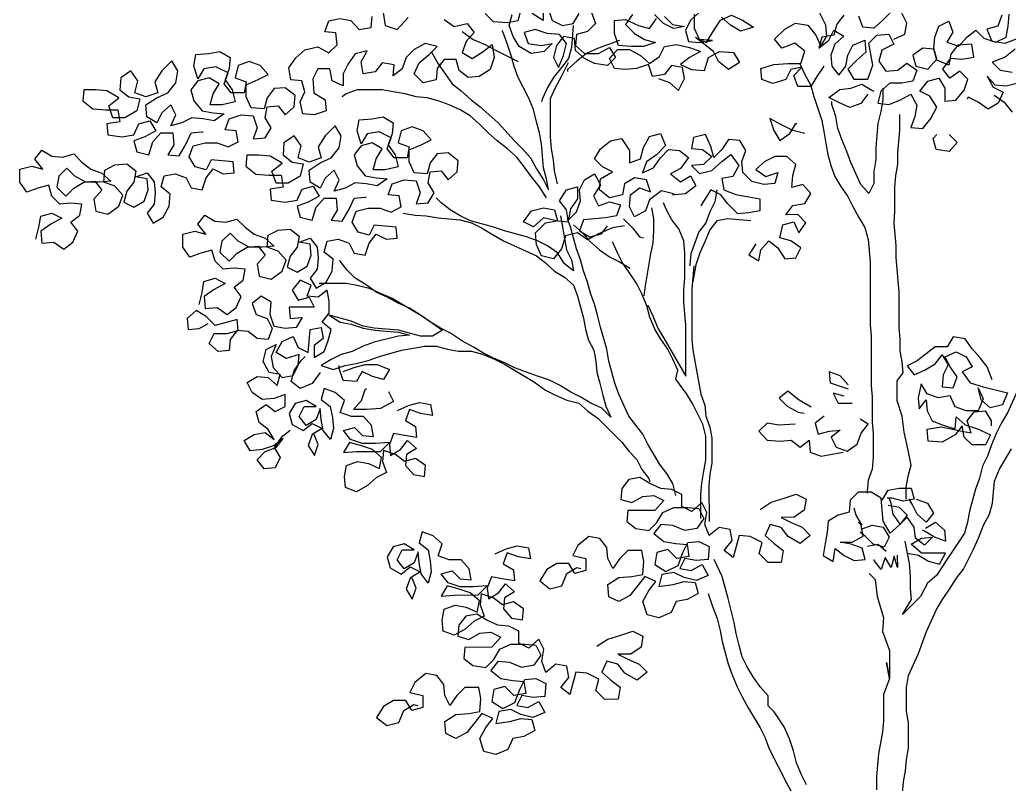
# Model space of a CAD drawing. Extents: x 3530 to 7347, y 5293 to 12601.
# Drawn here: x 3530 to 5971, y 7832 to 9717 of the extents above; entities that cross this region are included whole.
import ezdxf

# ---------------------------------------------------------------- set-up
doc = ezdxf.new("R2010")
doc.units = 0
doc.header["$LTSCALE"] = 150
doc.header["$MEASUREMENT"] = 0
doc.layers.get('0').update_dxf_attribs({"linetype": 'CONTINUOUS'})

msp = doc.modelspace()

# ---------------------------------------------------------------- linework, layer by layer
for points in [[(4678.2, 9732.4), (4698, 9712.6), (4732.6, 9710.2), (4759.8, 9715.2), (4767.2, 9742.4)], [(4821.6, 9744.9), (4821.6, 9715.2), (4794.4, 9732.5)], [(4833.9, 9744.9), (4843.8, 9715.2), (4868.6, 9702.9), (4895.7, 9707.9), (4910.5, 9732.6)], [(4576.9, 9717.5), (4601.7, 9700.2), (4633.8, 9707.6), (4651.1, 9685.4), (4631.4, 9663.2), (4621.5, 9636), (4646.2, 9621.2), (4673.4, 9638.5), (4695.6, 9655.8), (4700.6, 9623.7), (4690.7, 9594), (4663.6, 9576.7), (4636.4, 9574.2), (4614.1, 9591.5), (4606.7, 9618.6), (4577, 9618.6), (4559.7, 9596.4), (4557.3, 9569.2), (4525.2, 9561.7), (4502.9, 9584), (4515.3, 9611.1), (4539.9, 9630.9), (4559.7, 9650.7), (4530, 9658.1), (4502.9, 9643.3), (4483.1, 9623.5), (4473.3, 9596.3), (4451, 9579), (4453.5, 9606.1), (4423.8, 9611.1), (4406.5, 9588.8), (4376.9, 9583.8), (4371.9, 9613.5), (4386.7, 9640.7), (4357.1, 9633.2), (4339.8, 9608.5), (4327.5, 9583.8), (4327.5, 9554.1), (4300.3, 9566.5), (4295.3, 9596.1), (4265.7, 9596.1), (4253.3, 9571.4), (4255.8, 9536.8), (4283, 9519.5), (4285.5, 9492.3), (4255.9, 9482.4), (4228.7, 9484.9), (4221.3, 9514.5), (4233.6, 9539.2), (4226.2, 9566.4), (4199, 9568.8), (4194, 9598.5), (4211.3, 9623.2), (4233.5, 9643), (4265.6, 9650.5), (4292.8, 9635.7), (4312.6, 9655.4), (4310.1, 9685.1), (4282.9, 9687.5), (4292.7, 9714.7), (4319.9, 9719.7), (4347.1, 9714.8), (4366.9, 9692.6), (4396.6, 9697.5), (4399, 9724.7)], [(4426.2, 9734.6), (4431.1, 9702.5), (4460.8, 9692.6), (4488, 9722.3)], [(4940.2, 9735.1), (4950.1, 9707.9), (4930.4, 9688.1), (4903.2, 9680.7), (4900.7, 9653.5), (4923, 9633.8), (4957.6, 9633.8), (4984.8, 9648.6), (4999.6, 9623.9), (4979.9, 9604.2), (4947.7, 9609.1), (4923, 9621.4), (4900.7, 9641.2), (4898.2, 9670.8), (4871.1, 9675.7), (4853.8, 9653.5), (4846.4, 9623.8), (4858.8, 9599.1), (4871.1, 9628.8), (4878.5, 9658.4), (4861.2, 9680.7), (4831.5, 9683.1), (4801.8, 9693), (4774.7, 9685.5), (4784.6, 9658.3), (4816.7, 9653.4), (4843.9, 9658.4), (4824.1, 9638.6), (4792, 9633.6), (4762.3, 9650.9), (4747.5, 9675.6), (4737.6, 9702.8), (4745, 9730)], [(5105.9, 9572.1), (5133.1, 9562.3), (5155.4, 9542.5), (5170.2, 9572.2), (5165.2, 9599.4), (5138, 9604.3), (5120.7, 9582), (5091.1, 9577.1), (5081.2, 9606.7), (5051.5, 9596.8), (5024.3, 9594.3), (4997.2, 9596.8), (4984.8, 9621.5), (5004.5, 9643.7), (5034.2, 9643.7), (5061.4, 9628.9), (5083.6, 9609.2), (5108.3, 9626.5), (5120.7, 9651.2), (5150.3, 9656.2), (5182.5, 9648.8), (5209.6, 9639), (5182.5, 9624.1), (5160.2, 9606.8), (5187.4, 9594.5), (5219.6, 9592), (5229.4, 9624.2), (5256.6, 9639), (5291.2, 9636.6), (5306, 9611.9), (5278.9, 9594.5), (5254.1, 9614.3), (5241.8, 9639), (5197.3, 9673.6), (5224.5, 9661.2), (5239.3, 9685.9), (5259, 9715.6), (5286.2, 9728), (5313.4, 9715.7), (5340.6, 9698.4), (5308.4, 9688.5), (5283.7, 9703.3), (5261.5, 9723)], [(5041.5, 9730.2), (5024.2, 9705.5), (5046.5, 9683.3), (5071.2, 9668.5), (5098.4, 9661.1), (5068.8, 9651.2), (5039.1, 9651.2), (5007, 9653.6), (4997.1, 9683.3), (4997, 9715.4), (5024.2, 9717.9), (5056.4, 9703.1), (5083.6, 9695.7), (5100.8, 9720.4)], [(5120.6, 9725.4), (5140.4, 9705.6), (5170, 9700.7), (5142.9, 9695.7), (5118.1, 9708.1), (5095.9, 9730.3)], [(5207.1, 9735.3), (5184.9, 9715.6), (5172.5, 9690.8), (5180, 9663.7), (5207.2, 9661.2), (5239.3, 9666.2), (5207.1, 9668.6), (5194.8, 9695.8), (5194.7, 9730.4)], [(5513.6, 9602.2), (5496.4, 9577.4), (5481.6, 9552.7), (5449.4, 9552.7), (5439.5, 9579.9), (5459.3, 9599.7), (5432.1, 9594.7), (5419.8, 9570), (5387.6, 9560.1), (5360.5, 9569.9), (5358, 9597.1), (5390.1, 9607), (5424.7, 9609.5), (5456.8, 9609.5), (5466.7, 9639.2), (5441.9, 9659), (5409.8, 9646.6), (5392.5, 9668.8), (5417.2, 9693.5), (5444.3, 9708.4), (5474, 9703.5), (5493.8, 9678.8), (5506.2, 9651.6), (5521, 9676.3), (5518.5, 9703.5), (5503.6, 9733.1)], [(5562.9, 9728.3), (5545.7, 9706), (5538.3, 9678.8), (5508.6, 9673.8), (5501.2, 9646.6), (5525.9, 9666.4), (5538.3, 9691.2), (5563, 9676.4), (5540.8, 9656.6), (5530.9, 9629.4), (5533.4, 9602.2), (5550.7, 9580), (5568, 9602.2), (5572.9, 9629.4), (5585.3, 9654.1), (5614.9, 9666.5), (5617.4, 9636.9), (5595.2, 9617.1), (5573, 9594.8), (5587.8, 9570.1), (5622.4, 9570.2), (5634.7, 9604.8), (5624.8, 9659.1), (5644.5, 9678.9), (5674.2, 9681.4), (5686.6, 9656.7), (5656.9, 9641.8), (5649.5, 9614.7), (5666.9, 9590), (5696.5, 9592.5), (5718.7, 9609.8), (5743.5, 9592.5), (5733.6, 9565.3), (5706.4, 9560.3), (5676.8, 9560.3), (5654.6, 9540.5), (5647.2, 9510.9), (5674.4, 9508.4), (5701.5, 9518.3), (5728.7, 9533.2), (5743.6, 9506), (5738.6, 9478.8), (5728.8, 9451.6), (5758.4, 9449.2), (5778.2, 9473.9), (5793, 9501.1), (5775.7, 9528.3), (5750.9, 9540.6), (5770.7, 9565.3), (5797.9, 9572.8), (5812.7, 9548.1), (5812.7, 9516), (5839.9, 9518.5), (5859.7, 9543.2), (5869.5, 9570.4), (5849.7, 9590.1), (5825, 9572.8), (5807.7, 9595), (5827.5, 9622.2), (5854.7, 9619.8), (5884.3, 9624.8), (5879.3, 9656.9), (5844.7, 9654.4), (5827.5, 9632.1), (5822.5, 9604.9), (5792.9, 9617.3), (5785.4, 9644.4), (5758.3, 9646.9), (5733.6, 9629.6), (5741, 9602.4), (5770.7, 9595), (5792.9, 9619.7), (5785.4, 9646.9), (5787.9, 9674.1), (5797.7, 9701.3), (5822.4, 9713.7), (5832.4, 9686.5), (5817.5, 9661.8), (5847.2, 9651.9), (5867, 9674.2), (5889.2, 9691.5), (5909, 9671.7), (5938.6, 9661.9), (5963.3, 9674.3), (5968.3, 9701.4), (5970.7, 9731.1)], [(5679.1, 9735.8), (5659.3, 9716), (5637.1, 9696.2), (5609.9, 9698.6), (5600, 9725.8)], [(5686.6, 9669.1), (5713.7, 9681.4), (5718.7, 9708.6), (5706.3, 9733.3)], [(5953.4, 9728.6), (5943.5, 9701.4), (5916.4, 9694), (5928.7, 9664.3), (5960.9, 9659.4), (5993, 9671.8)], [(4895.7, 9702.9), (4890.8, 9648.6), (4883.5, 9621.4), (4866.2, 9599.1), (4846.4, 9574.4), (4831.6, 9549.7), (4819.3, 9522.5), (4816.8, 9515)], [(4544.9, 9638.4), (4562.2, 9608.7), (4596.9, 9559.3), (4619.1, 9542), (4643.8, 9519.8), (4666.1, 9502.6), (4710.6, 9463.1), (4750.2, 9418.6), (4770, 9398.9), (4789.8, 9376.6), (4804.6, 9349.5), (4822, 9322.3), (4834.3, 9297.6), (4829.4, 9324.8), (4821.9, 9351.9), (4816.9, 9411.3), (4812, 9438.4), (4804.5, 9465.6), (4797.1, 9495.3), (4784.7, 9524.9), (4759.9, 9574.3), (4750, 9601.5), (4742.6, 9628.7), (4732.7, 9658.3), (4722.8, 9685.5), (4720.3, 9690.4)], [(4621.4, 9687.9), (4648.6, 9668.1), (4678.3, 9655.8), (4705.5, 9641), (4759.9, 9613.8)], [(5009.4, 9666), (4955.1, 9646.1), (4927.9, 9633.8), (4903.2, 9614), (4881, 9594.2), (4881, 9589.2)], [(5985.6, 9644.6), (5960.9, 9624.8), (5928.8, 9612.4), (5948.6, 9592.7), (5978.2, 9587.8)], [(3569.6, 9175.8), (3577, 9205.5), (3581.9, 9232.7), (3609.1, 9240.1), (3633.8, 9227.8), (3606.6, 9212.9), (3581.9, 9195.6), (3584.4, 9166), (3614.1, 9168.5), (3638.8, 9151.2), (3661, 9168.5), (3673.4, 9195.7), (3656.1, 9217.9), (3678.3, 9235.2), (3683.2, 9262.4), (3656, 9264.9), (3628.8, 9262.4), (3609, 9282.1), (3601.6, 9309.3), (3574.4, 9301.9), (3547.3, 9292), (3529.9, 9316.7), (3529.9, 9348.8), (3559.5, 9356.2), (3586.7, 9348.8), (3566.9, 9373.5), (3584.2, 9395.8), (3609, 9381), (3636.1, 9378.5), (3663.3, 9386), (3683.1, 9366.2), (3705.4, 9348.9), (3732.6, 9339.1), (3754.8, 9319.3), (3725.2, 9316.8), (3693, 9316.8), (3665.8, 9331.6), (3646, 9351.4), (3626.3, 9331.6), (3621.4, 9304.4), (3643.6, 9282.2), (3663.4, 9301.9), (3688.1, 9316.8), (3715.3, 9319.3), (3732.6, 9297.1), (3712.8, 9274.8), (3717.8, 9245.2), (3747.5, 9237.8), (3774.6, 9257.6), (3784.5, 9284.8), (3764.7, 9307), (3737.5, 9316.8), (3740, 9346.5), (3764.7, 9358.9), (3794.3, 9361.4), (3816.6, 9344.1), (3811.7, 9316.9), (3794.4, 9294.7), (3787, 9267.5), (3811.7, 9255.1), (3836.4, 9270), (3846.3, 9297.2), (3843.8, 9324.4), (3816.6, 9329.3), (3843.8, 9339.2), (3861.1, 9317), (3863.6, 9289.8), (3861.1, 9262.6), (3843.8, 9240.3), (3858.7, 9215.6), (3883.4, 9230.5), (3898.2, 9257.7), (3900.6, 9287.3), (3878.4, 9304.6), (3885.8, 9331.8), (3913, 9336.8), (3940.1, 9326.9), (3952.5, 9302.2), (3979.7, 9297.3), (3989.6, 9327), (4006.8, 9349.2), (4031.6, 9336.9), (4058.8, 9339.4), (4056.3, 9366.6), (4001.9, 9371.5), (3989.6, 9346.7), (3962.4, 9354.1), (3947.5, 9378.8), (3957.4, 9406), (3987, 9413.5), (4016.7, 9413.5), (4043.9, 9403.6), (4068.6, 9416), (4063.6, 9443.2), (4036.4, 9445.6), (4046.3, 9472.8), (4075.9, 9482.7), (4105.6, 9480.3), (4115.5, 9450.6), (4105.6, 9423.4), (4135.3, 9425.9), (4150.1, 9450.7), (4135.2, 9475.4), (4140.2, 9502.6), (4167.3, 9505.1), (4184.7, 9482.8), (4206.9, 9502.6), (4209.3, 9529.8), (4184.6, 9549.5), (4157.4, 9547.1), (4140.1, 9524.8), (4132.7, 9497.6), (4100.6, 9500), (4088.2, 9527.2), (4088.2, 9556.9), (4117.9, 9569.3), (4142.6, 9581.6), (4122.8, 9603.9), (4095.6, 9613.7), (4068.4, 9603.8), (4061, 9574.1), (4088.2, 9564.3), (4083.3, 9537.1), (4051.2, 9537.1), (4033.8, 9559.3), (4043.7, 9586.5), (4014, 9601.3), (3984.4, 9596.3), (3969.6, 9571.6), (3959.7, 9603.7), (3964.6, 9630.9), (3996.7, 9633.4), (4023.9, 9638.4), (4048.6, 9623.6), (4046.2, 9596.4), (4036.3, 9569.2), (4053.6, 9544.5), (4061.1, 9514.8), (4028.9, 9507.4), (3999.3, 9507.4), (4006.7, 9534.6), (4021.5, 9559.3), (3996.8, 9574.1), (3969.6, 9566.7), (3952.3, 9544.4), (3959.7, 9517.2), (3979.5, 9492.5), (4006.7, 9487.6), (4033.9, 9485.2), (4009.2, 9467.8), (3982, 9472.8), (3954.8, 9475.2), (3930.1, 9462.8), (3903, 9455.4), (3915.3, 9482.6), (3902.9, 9507.3), (3880.7, 9487.5), (3868.4, 9462.8), (3843.6, 9477.6), (3841.1, 9507.2), (3868.3, 9524.5), (3895.5, 9536.9), (3915.2, 9561.7), (3920.1, 9591.3), (3905.3, 9616), (3880.6, 9591.3), (3863.3, 9564.1), (3870.8, 9536.9), (3841.1, 9527), (3813.9, 9536.9), (3821.3, 9566.5), (3804, 9591.2), (3779.3, 9573.9), (3776.8, 9544.2), (3799.1, 9527), (3826.3, 9522), (3818.9, 9492.4), (3789.3, 9475.1), (3759.6, 9475), (3749.7, 9504.7), (3774.4, 9524.5), (3744.7, 9541.7), (3717.5, 9544.2), (3687.9, 9544.2), (3685.4, 9517), (3710.2, 9497.2), (3742.3, 9494.8), (3771.9, 9494.8), (3776.9, 9465.2), (3744.8, 9460.2), (3747.3, 9433), (3781.9, 9428.1), (3811.5, 9433.1), (3823.9, 9460.3), (3851.1, 9467.7), (3865.9, 9443), (3838.7, 9428.1), (3811.6, 9418.2), (3819, 9391.1), (3848.7, 9383.7), (3858.5, 9415.8), (3878.3, 9438.1), (3907.9, 9438.1), (3910.4, 9408.4), (3895.6, 9383.7), (3922.8, 9381.3), (3940.1, 9410.9), (3952.4, 9438.1), (3979.6, 9440.6), (3982.1, 9440.6)], [(4856.6, 9312.4), (4849.1, 9344.6), (4846.6, 9371.7), (4841.7, 9398.9), (4839.2, 9428.6), (4839.1, 9522.5), (4851.4, 9549.7), (4866.2, 9576.9), (4883.5, 9611.5)], [(5454.3, 9609.5), (5466.7, 9582.4), (5481.6, 9555.2), (5489, 9528), (5508.8, 9468.7), (5513.8, 9441.5), (5518.8, 9411.9), (5523.7, 9384.7), (5531.2, 9357.5), (5541.1, 9330.4), (5555.9, 9305.7), (5573.2, 9281), (5585.6, 9256.3), (5600.5, 9229.1), (5615.3, 9204.4), (5622.8, 9174.8), (5627.8, 9120.4), (5627.9, 8964.7), (5630.4, 8937.5), (5630.5, 8814), (5633, 8786.8), (5633.1, 8725), (5635.6, 8697.8), (5635.6, 8638.5), (5633.2, 8608.9), (5623.3, 8581.7), (5620.9, 8554.5), (5620.9, 8549.5)], [(5993.1, 9560.6), (5963.4, 9553.2), (5936.3, 9555.6), (5916.5, 9577.8), (5931.3, 9550.7), (5956, 9538.3), (5943.7, 9511.1), (5919, 9496.3), (5894.3, 9513.6), (5869.6, 9525.9), (5867.1, 9521)], [(5622.4, 9533.1), (5605.2, 9510.8), (5578, 9500.9), (5550.8, 9513.2), (5526.1, 9525.6), (5553.2, 9545.4), (5580.4, 9547.9), (5607.6, 9557.8), (5632.3, 9543), (5637.3, 9540.5)], [(5659.5, 9547.9), (5659.5, 9518.3), (5654.6, 9491.1), (5647.2, 9461.4), (5642.3, 9402.1), (5642.4, 9372.5), (5637.4, 9342.8), (5637.5, 9313.2), (5625.1, 9288.4), (5605.3, 9310.7), (5580.6, 9365), (5570.7, 9392.2), (5558.3, 9421.8), (5548.4, 9449), (5543.4, 9478.6), (5533.5, 9508.3), (5533.5, 9515.7)], [(4829.4, 9277.8), (4812.1, 9305), (4792.3, 9329.7), (4772.5, 9356.8), (4755.2, 9379.1), (4732.9, 9398.8), (4708.2, 9418.6), (4685.9, 9438.3), (4663.7, 9460.5), (4641.4, 9480.3), (4616.7, 9495.1), (4589.5, 9507.4), (4562.3, 9517.3), (4535.1, 9524.7), (4507.9, 9527.1), (4480.7, 9534.5), (4451.1, 9539.4), (4423.9, 9544.3), (4362.1, 9544.3), (4334.9, 9534.4), (4325, 9527)], [(5933.8, 9530.9), (5958.5, 9513.6), (5978.3, 9488.9)], [(3972.1, 9015.1), (3979.5, 9044.7), (3984.4, 9071.9), (4011.6, 9079.4), (4036.3, 9067), (4009.2, 9052.2), (3984.5, 9034.9), (3987, 9005.2), (4016.6, 9007.7), (4041.3, 8990.4), (4063.6, 9007.8), (4075.9, 9034.9), (4058.6, 9057.2), (4080.8, 9074.5), (4085.7, 9101.7), (4058.5, 9104.1), (4031.4, 9101.6), (4011.6, 9121.4), (4004.1, 9148.6), (3977, 9141.1), (3949.8, 9131.2), (3932.5, 9155.9), (3932.4, 9188), (3962.1, 9195.5), (3989.3, 9188.1), (3969.5, 9212.8), (3986.8, 9235), (4011.5, 9220.2), (4038.7, 9217.8), (4065.8, 9225.2), (4085.6, 9205.5), (4107.9, 9188.2), (4135.1, 9178.3), (4157.3, 9158.6), (4127.7, 9156.1), (4095.6, 9156.1), (4068.4, 9170.9), (4048.6, 9190.6), (4028.8, 9170.8), (4023.9, 9143.6), (4046.2, 9121.4), (4065.9, 9141.2), (4090.6, 9156.1), (4117.8, 9158.5), (4135.1, 9136.3), (4115.4, 9114.1), (4120.3, 9084.4), (4150, 9077), (4177.2, 9096.8), (4187, 9124), (4167.2, 9146.2), (4140, 9156.1), (4142.5, 9185.8), (4167.2, 9198.1), (4196.8, 9200.6), (4219.1, 9183.4), (4214.2, 9156.2), (4196.9, 9133.9), (4189.5, 9106.7), (4214.2, 9094.4), (4238.9, 9109.2), (4248.8, 9136.4), (4246.3, 9163.6), (4219.1, 9168.5), (4246.3, 9178.4), (4263.6, 9156.2), (4266.1, 9129), (4263.7, 9101.8), (4246.4, 9079.6), (4261.2, 9054.9), (4285.9, 9069.7), (4300.7, 9096.9), (4303.2, 9126.6), (4280.9, 9143.9), (4288.3, 9171.1), (4315.5, 9176), (4342.7, 9166.2), (4355.1, 9141.5), (4382.2, 9136.6), (4392.1, 9166.2), (4409.4, 9188.5), (4434.1, 9176.1), (4461.3, 9178.6), (4458.8, 9205.8), (4404.4, 9210.7), (4392.1, 9186), (4364.9, 9193.4), (4350, 9218.1), (4359.9, 9245.3), (4389.5, 9252.7), (4419.2, 9252.7), (4446.4, 9242.9), (4471.1, 9255.3), (4466.1, 9282.4), (4438.9, 9284.9), (4448.8, 9312.1), (4478.4, 9322), (4508.1, 9319.5), (4518, 9289.9), (4508.2, 9262.7), (4537.8, 9265.2), (4552.6, 9289.9), (4537.8, 9314.6), (4542.7, 9341.8), (4569.9, 9344.3), (4587.2, 9322.1), (4609.4, 9341.9), (4611.9, 9369.1), (4587.1, 9388.8), (4559.9, 9386.3), (4542.7, 9364.1), (4535.3, 9336.9), (4503.1, 9339.3), (4490.8, 9366.5), (4490.7, 9396.1), (4520.4, 9408.5), (4545.1, 9420.9), (4525.3, 9443.1), (4498.1, 9453), (4470.9, 9443.1), (4463.5, 9413.4), (4490.7, 9403.5), (4485.8, 9376.4), (4453.7, 9376.3), (4436.4, 9398.6), (4446.2, 9425.7), (4416.6, 9440.5), (4386.9, 9435.6), (4372.1, 9410.8), (4362.2, 9443), (4367.1, 9470.2), (4399.2, 9472.7), (4426.4, 9477.6), (4451.1, 9462.8), (4448.7, 9435.6), (4438.8, 9408.4), (4456.2, 9383.7), (4463.6, 9354.1), (4431.5, 9346.7), (4401.8, 9346.6), (4409.2, 9373.8), (4424, 9398.5), (4399.3, 9413.3), (4372.1, 9405.9), (4354.8, 9383.6), (4362.3, 9356.5), (4382.1, 9331.8), (4409.3, 9326.9), (4436.4, 9324.4), (4411.7, 9307.1), (4384.6, 9312), (4357.4, 9314.5), (4332.7, 9302.1), (4305.5, 9294.6), (4317.8, 9321.8), (4305.4, 9346.5), (4283.2, 9326.7), (4270.9, 9302), (4246.2, 9316.8), (4243.7, 9346.5), (4270.8, 9363.8), (4298, 9376.2), (4317.7, 9400.9), (4322.7, 9430.6), (4307.8, 9455.3), (4283.1, 9430.5), (4265.8, 9403.3), (4273.3, 9376.2), (4243.6, 9366.2), (4216.4, 9376.1), (4223.8, 9405.8), (4206.5, 9430.5), (4181.8, 9413.1), (4179.4, 9383.5), (4201.6, 9366.2), (4228.8, 9361.3), (4221.4, 9331.6), (4191.8, 9314.3), (4162.1, 9314.3), (4152.2, 9343.9), (4176.9, 9363.7), (4147.3, 9381), (4120.1, 9383.4), (4090.4, 9383.4), (4088, 9356.2), (4112.7, 9336.5), (4144.8, 9334), (4174.5, 9334.1), (4179.4, 9304.4), (4147.3, 9299.4), (4149.8, 9272.3), (4184.4, 9267.3), (4214.1, 9272.3), (4226.4, 9299.5), (4253.6, 9306.9), (4268.4, 9282.2), (4241.3, 9267.4), (4214.1, 9257.5), (4221.5, 9230.3), (4251.2, 9222.9), (4261, 9255.1), (4280.8, 9277.3), (4310.4, 9277.3), (4312.9, 9247.7), (4298.1, 9223), (4325.3, 9220.5), (4342.6, 9250.2), (4354.9, 9277.4), (4382.1, 9279.9), (4384.6, 9279.9)], [(5466.8, 9436.6), (5437.2, 9443.9), (5407.5, 9458.7), (5380.3, 9473.6), (5390.2, 9443.9), (5405.1, 9419.2), (5429.8, 9436.5), (5444.6, 9461.3), (5447, 9461.3)], [(5717.3, 8534.8), (5717.2, 8564.4), (5722.1, 8591.6), (5729.5, 8618.8), (5722.1, 8655.9), (5712.2, 8700.4), (5707.2, 8739.9), (5694.8, 8777), (5694.7, 8826.4), (5709.6, 8846.2), (5707.1, 8873.3), (5702.1, 8900.5), (5702.1, 8930.2), (5699.6, 8957.4), (5699.5, 9046.3), (5697, 9073.5), (5694.5, 9103.2), (5692, 9130.3), (5692, 9160), (5687, 9214.4), (5689.4, 9244), (5689.4, 9303.3), (5691.8, 9333), (5696.7, 9360.2), (5696.7, 9389.8), (5701.6, 9444.2), (5701.6, 9483.7)], [(5143.2, 9288), (5113.6, 9295.4), (5083.9, 9273.1), (5074.1, 9245.9), (5046.9, 9231.1), (5034.5, 9255.8), (5037, 9285.4), (5059.2, 9302.7), (5086.4, 9292.9), (5076.5, 9322.5), (5046.8, 9327.4), (5022.1, 9312.6), (5017.2, 9285.4), (4985.1, 9278), (4960.4, 9297.7), (4962.8, 9324.9), (4992.4, 9342.2), (4967.7, 9354.6), (4947.9, 9374.3), (4962.7, 9399), (4987.4, 9418.8), (5014.6, 9423.8), (5034.4, 9394.2), (5034.4, 9364.5), (5061.6, 9374.4), (5069, 9401.6), (5083.8, 9428.8), (5111, 9436.2), (5123.4, 9406.6), (5101.1, 9384.3), (5076.4, 9367), (5066.6, 9339.8), (5093.8, 9352.2), (5111, 9376.9), (5130.8, 9396.7), (5158, 9394.3), (5180.2, 9377), (5160.5, 9349.8), (5135.8, 9337.4), (5160.5, 9317.7), (5185.2, 9332.5), (5197.6, 9307.8), (5172.9, 9288), (5145.7, 9285.5), (5140.8, 9285.5)], [(5346, 9164.6), (5328.7, 9137.4), (5353.4, 9122.6), (5358.4, 9149.8), (5378.1, 9172.1), (5400.4, 9154.8), (5417.7, 9127.6), (5444.9, 9130.1), (5457.2, 9154.8), (5432.5, 9172.1), (5405.3, 9179.5), (5412.7, 9211.6), (5439.9, 9219.1), (5452.2, 9191.9), (5469.5, 9216.6), (5449.7, 9236.4), (5420.1, 9236.3), (5437.3, 9258.6), (5467, 9263.6), (5481.8, 9288.3), (5462, 9310.5), (5434.8, 9303.1), (5437.3, 9332.7), (5444.7, 9359.9), (5422.4, 9379.7), (5392.8, 9379.7), (5368.1, 9367.3), (5345.8, 9347.5), (5370.6, 9330.2), (5400.2, 9340.1), (5392.8, 9312.9), (5365.6, 9310.4), (5336, 9317.8), (5313.7, 9340), (5311.2, 9367.2), (5321.1, 9394.4), (5306.2, 9419.1), (5279, 9421.6), (5261.8, 9396.8), (5242, 9377), (5234.6, 9404.2), (5222.2, 9433.9), (5192.5, 9426.4), (5187.6, 9399.2), (5214.8, 9396.8), (5237.1, 9379.5), (5217.3, 9359.7), (5187.7, 9357.2), (5207.4, 9337.5), (5237.1, 9344.9), (5261.8, 9367.2), (5284, 9384.5), (5303.8, 9357.3), (5289, 9330.1), (5261.8, 9325.2), (5266.8, 9298), (5296.5, 9285.7), (5328.6, 9280.7), (5355.8, 9275.8), (5355.8, 9246.2), (5328.6, 9241.2), (5301.4, 9238.7), (5276.7, 9263.4), (5259.4, 9285.6), (5234.7, 9298), (5217.4, 9270.8), (5210, 9258.4)], [(5822.7, 9434.4), (5842.5, 9414.7), (5822.7, 9392.4), (5790.6, 9397.3), (5783.2, 9424.5), (5793, 9434.4)], [(5022.2, 9208.8), (4992.6, 9203.8), (4958, 9189), (4930.8, 9174.1), (4906.1, 9191.4), (4876.4, 9184), (4866.6, 9151.8), (4846.8, 9127.1), (4817.2, 9134.5), (4804.8, 9161.6), (4802.3, 9191.3), (4827, 9216), (4854.2, 9221), (4822, 9228.4), (4797.3, 9206.1), (4772.6, 9218.5), (4792.4, 9245.7), (4822, 9253.1), (4849.2, 9248.2), (4856.6, 9221), (4883.8, 9218.6), (4878.9, 9248.2), (4861.5, 9270.4), (4878.8, 9297.6), (4906, 9305.1), (4906, 9275.4), (4888.7, 9250.7), (4883.8, 9223.5), (4903.6, 9243.3), (4913.4, 9270.5), (4910.9, 9297.7), (4923.3, 9322.4), (4948, 9337.2), (4962.8, 9310.1), (4945.5, 9282.9), (4957.9, 9258.2), (4985.1, 9268.1), (5012.3, 9260.7), (5002.4, 9233.5), (4975.3, 9228.5), (4920.9, 9223.5), (4911, 9196.3), (4935.8, 9181.5), (4965.4, 9189), (4980.2, 9208.8)], [(4864, 9233.4), (4869, 9206.2), (4874, 9176.5), (4878.9, 9149.4), (4891.3, 9124.7), (4896.3, 9097.5), (4874, 9114.8), (4856.7, 9141.9), (4832, 9159.2), (4807.3, 9171.5), (4780.1, 9181.4), (4725.7, 9196.2), (4696, 9206), (4641.6, 9220.8), (4616.9, 9233.1), (4592.2, 9247.9), (4569.9, 9265.2), (4557.6, 9277.6)], [(5249.5, 9298), (5244.6, 9268.3), (5232.2, 9243.6), (5222.4, 9216.4), (5205.1, 9194.1), (5185.4, 9139.8), (5182.9, 9112.6), (5182.9, 9110.1)], [(5088.9, 9253.3), (5093.9, 9226.2), (5093.9, 9196.5), (5091.5, 9166.9), (5086.5, 9139.7), (5081.6, 9110), (5071.8, 9055.6), (5069.3, 9035.9)], [(5079.2, 9013.6), (5091.6, 8986.5), (5104, 8956.8), (5118.9, 8932.1), (5173.3, 8838.3), (5173.2, 8905), (5173.2, 8964.3), (5170.7, 8991.5), (5168.2, 9021.1), (5168.2, 9050.8), (5170.6, 9080.4), (5170.6, 9142.2), (5168.1, 9171.9), (5155.7, 9201.5), (5138.4, 9223.7), (5126, 9248.4), (5118.6, 9265.7)], [(4476.1, 9240.4), (4505.7, 9235.5), (4532.9, 9233.1), (4562.6, 9228.2), (4616.9, 9223.3), (4644.1, 9215.9), (4668.8, 9203.5), (4693.6, 9188.7), (4723.2, 9171.5), (4804.8, 9134.5), (4827.1, 9117.2), (4849.3, 9097.4), (4874.1, 9082.6), (4896.3, 9062.9), (4906.2, 9035.7), (4921.1, 8981.4), (4926.1, 8954.2), (4933.5, 8927), (4945.9, 8902.3), (4950.9, 8875.1), (4953.4, 8847.9), (4960.8, 8820.8), (4968.2, 8791.1), (4975.7, 8763.9), (4988.1, 8736.8), (4965.8, 8759), (4938.6, 8771.3), (4913.9, 8786.1), (4889.2, 8798.5), (4862, 8815.7), (4837.2, 8828.1), (4807.6, 8837.9), (4753.2, 8857.6), (4728.5, 8870), (4698.8, 8882.3), (4674.1, 8894.6), (4649.3, 8909.4), (4622.1, 8924.2), (4592.5, 8944), (4567.7, 8956.3), (4543, 8971.1), (4518.3, 8988.4), (4491.1, 9005.7), (4463.9, 9018), (4436.7, 9032.8), (4409.5, 9045.1), (4382.3, 9064.9), (4357.6, 9079.7), (4337.8, 9099.4), (4320.5, 9121.7), (4320.5, 9124.1)], [(5148.9, 8544.2), (5141.4, 8573.8), (5126.6, 8598.5), (5109.3, 8620.7), (5079.6, 8670.1), (5067.2, 8694.8), (5032.5, 8739.3), (5007.8, 8793.6), (4997.9, 8820.8), (4983, 8875.1), (4978, 8904.8), (4963.1, 8959.2), (4955.7, 8988.8), (4948.3, 9016), (4938.4, 9043.2), (4930.9, 9070.3), (4921, 9097.5), (4913.6, 9124.7), (4903.7, 9151.9), (4888.8, 9206.2), (4881.3, 9226)], [(4896.2, 9211.2), (4918.4, 9191.4), (4938.2, 9169.2), (4960.5, 9149.4), (4985.2, 9132.2), (5009.9, 9119.8), (5034.7, 9105), (5034.7, 9102.6)], [(5019.7, 9226.1), (5042, 9203.9), (5059.3, 9181.7), (5069.2, 9179.2)], [(5333.6, 9221.4), (5303.9, 9223.9), (5276.7, 9226.3), (5249.6, 9221.4), (5232.3, 9199.1), (5220, 9169.4), (5207.6, 9142.2), (5197.8, 9112.6), (5192.9, 9085.4), (5190.4, 9070.6)], [(5210.7, 8487.4), (5210.6, 8546.7), (5213.1, 8573.9), (5218, 8603.5), (5222.9, 8630.7), (5222.9, 8690), (5215.4, 8719.7), (5190.7, 8769.1), (5175.8, 8793.8), (5148.6, 8830.8), (5153.5, 8853.1), (5141.1, 8880.2), (5128.8, 8904.9), (5111.4, 8929.6), (5096.6, 8954.3), (5084.2, 8984), (5076.8, 9011.2), (5064.4, 9040.8), (5052, 9065.5), (5034.7, 9092.7), (5017.4, 9117.4), (5005, 9142.1), (4992.6, 9169.2)], [(5192.8, 9110.1), (5190.4, 9080.5), (5187.9, 9053.3), (5188.1, 8929.7), (5190.5, 8902.5), (5210.4, 8793.8), (5220.3, 8766.6), (5222.8, 8739.5), (5232.7, 8712.3), (5237.7, 8685.1), (5237.8, 8623.3), (5232.8, 8596.1), (5230.4, 8568.9), (5230.5, 8480)], [(4197.3, 8703.9), (4175.1, 8686.6), (4157.8, 8661.9), (4172.6, 8637.2), (4160.3, 8612.4), (4133.1, 8609.9), (4115.8, 8632.2), (4135.6, 8652), (4162.7, 8661.9), (4180, 8684.1), (4157.8, 8666.8), (4128.1, 8656.9), (4098.5, 8654.4), (4083.6, 8679.1), (4108.3, 8693.9), (4135.5, 8698.9), (4157.8, 8681.6), (4142.9, 8706.3), (4120.7, 8723.6), (4113.2, 8750.8), (4137.9, 8768.1), (4160.2, 8750.8), (4184.9, 8763.2), (4184.9, 8792.9), (4157.7, 8783), (4128, 8780.5), (4103.3, 8797.7), (4090.9, 8822.4), (4115.6, 8837.3), (4142.8, 8834.8), (4165.1, 8815.1), (4172.5, 8842.3), (4145.3, 8847.2), (4130.4, 8874.4), (4137.8, 8904), (4162.5, 8916.4), (4150.2, 8886.7), (4155.1, 8859.6), (4177.4, 8834.9), (4204.6, 8839.8), (4216.9, 8864.6), (4219.4, 8891.7), (4187.2, 8881.8), (4162.5, 8896.6), (4177.3, 8923.8), (4204.5, 8936.2), (4216.9, 8909), (4241.6, 8896.7), (4244, 8923.9), (4246.5, 8953.6), (4273.7, 8958.5), (4278.6, 8931.3), (4256.4, 8914), (4256.4, 8884.4), (4281.1, 8899.2), (4291, 8926.4), (4298.4, 8953.6), (4276.1, 8970.9), (4293.4, 8993.1), (4293.4, 9022.8), (4288.4, 9050), (4266.2, 9032.7), (4239, 9035.1), (4248.9, 9062.3), (4221.7, 9074.6), (4201.9, 9049.9), (4216.8, 9025.2), (4243.9, 9032.6), (4256.3, 9007.9), (4194.5, 9007.9), (4197, 8980.7), (4226.7, 8983.2), (4211.9, 8958.5), (4184.7, 8956), (4157.5, 8960.9), (4147.6, 8990.5), (4150.1, 9020.2), (4125.3, 9035), (4103.1, 9017.7), (4113, 8990.5), (4140.2, 8980.6), (4152.6, 8955.9), (4142.7, 8928.7), (4115.5, 8931.2), (4093.3, 8948.5), (4066.1, 8950.9), (4048.8, 8928.7), (4046.4, 8901.5), (4019.2, 8899), (3996.9, 8918.7), (4009.3, 8943.5), (4041.4, 8943.5), (4068.6, 8950.9), (4066.1, 8978.1), (4011.7, 8963.2), (3989.5, 8985.4), (3964.7, 9000.3), (3942.5, 8980.5), (3945, 8953.3), (3972.2, 8955.8), (3994.4, 8968.2)], [(4268.6, 9067.3), (4335.4, 9067.3), (4362.5, 9062.4), (4392.2, 9055), (4419.4, 9042.7), (4449.1, 9030.3), (4523.2, 8985.9), (4572.7, 8951.4), (4548, 8936.5), (4518.3, 8936.5), (4464, 8951.3), (4404.6, 8956.2), (4377.5, 8961.1), (4347.8, 8973.4), (4293.4, 8988.2), (4320.6, 8970.9), (4347.8, 8966), (4377.5, 8956.1), (4407.1, 8951.2), (4434.3, 8948.8), (4464, 8946.3), (4491.2, 8939), (4464, 8936.5), (4404.7, 8921.6), (4377.5, 8911.7), (4350.3, 8899.3), (4323.2, 8891.8), (4298.5, 8879.5), (4273.8, 8864.6), (4303.4, 8854.8), (4333.1, 8864.7), (4360.2, 8869.6), (4389.9, 8877.1), (4417.1, 8887), (4471.4, 8901.9), (4501.1, 8906.8), (4528.2, 8911.8), (4557.9, 8911.8), (4585.1, 8904.4), (4612.3, 8899.5), (4644.4, 8899.6), (4671.6, 8892.2), (4701.3, 8879.8), (4726, 8867.5), (4800.2, 8823.1), (4827.4, 8803.3), (4852.1, 8791), (4879.3, 8778.7), (4908.9, 8771.3), (4931.2, 8751.5), (4955.9, 8734.3), (5015.3, 8675), (5032.6, 8652.8), (5052.4, 8633), (5064.8, 8608.3), (5082.1, 8586.1), (5084.6, 8578.7)], [(5929.5, 8829.1), (5917.1, 8861.2), (5899.8, 8883.4), (5880, 8905.6), (5862.7, 8930.3), (5833, 8935.2), (5818.2, 8910.5), (5788.6, 8910.5), (5744.1, 8875.8), (5719.4, 8863.5), (5736.7, 8841.2), (5763.9, 8853.6), (5788.6, 8868.5), (5805.9, 8890.7), (5820.7, 8866), (5808.4, 8841.3), (5806, 8811.7), (5833.2, 8809.2), (5843, 8836.4), (5825.7, 8861.1), (5813.3, 8885.8), (5840.5, 8898.2), (5865.2, 8885.8), (5880.1, 8861.1), (5855.4, 8848.8), (5875.2, 8821.6), (5907.3, 8811.7), (5966.6, 8797), (5954.3, 8767.3), (5924.6, 8759.9), (5902.4, 8779.6), (5894.9, 8809.3), (5907.3, 8782.1), (5895, 8752.4), (5865.3, 8752.4), (5838.1, 8762.3), (5825.8, 8789.4), (5796.1, 8784.5), (5768.9, 8794.3), (5754.1, 8819), (5746.7, 8784.4), (5749.2, 8757.2), (5766.5, 8779.5), (5769, 8752.3), (5781.3, 8727.6), (5808.5, 8717.7), (5838.2, 8707.9), (5840.6, 8737.5), (5862.9, 8717.8), (5892.6, 8707.9), (5924.7, 8693.1), (5912.4, 8668.4), (5880.2, 8668.4), (5860.4, 8688.1), (5855.5, 8715.3), (5838.2, 8693.1), (5806.1, 8675.7), (5771.5, 8678.2), (5769, 8707.8), (5803.6, 8712.8), (5850.6, 8703), (5877.7, 8698), (5867.8, 8727.7), (5885.1, 8749.9), (5912.3, 8752.4), (5927.1, 8727.7), (5927.1, 8715.4)], [(4271.3, 8847.3), (4251.6, 8820.1), (4221.9, 8807.7), (4199.7, 8825), (4207, 8852.2), (4224.3, 8876.9), (4234.2, 8886.8)], [(4328.1, 8849.8), (4355.3, 8859.7), (4382.5, 8867.2), (4412.1, 8867.2), (4441.8, 8854.9), (4427, 8830.2), (4399.8, 8837.5), (4375.1, 8849.9), (4360.3, 8825.2), (4328.2, 8827.6), (4318.2, 8857.2), (4318.2, 8864.7)], [(5573.7, 8816.4), (5553.9, 8838.6), (5526.7, 8848.5), (5529.2, 8821.3), (5573.7, 8806.5)], [(4461.7, 8753.6), (4488.8, 8766), (4516, 8773.4), (4543.2, 8768.5), (4548.2, 8741.3), (4518.5, 8746.2), (4491.3, 8756.1), (4481.5, 8728.9), (4506.2, 8714.1), (4508.7, 8686.9), (4479, 8691.8), (4451.8, 8696.7), (4442, 8669.5), (4444.5, 8642.4), (4469.2, 8657.2), (4486.5, 8679.5), (4508.7, 8659.7), (4484, 8644.9), (4481.6, 8617.7), (4501.4, 8595.5), (4528.5, 8590.5), (4531, 8617.7), (4506.3, 8635), (4479.1, 8627.6), (4456.8, 8644.8), (4427.2, 8654.7), (4424.7, 8627.5), (4434.6, 8600.3), (4409.9, 8588), (4387.7, 8568.2), (4360.5, 8553.3), (4333.3, 8563.2), (4330.8, 8590.4), (4335.8, 8617.5), (4362.9, 8627.5), (4390.1, 8622.5), (4417.3, 8610.2), (4422.2, 8637.4), (4400, 8657.1), (4370.3, 8667), (4343.1, 8674.4), (4328.3, 8649.7), (4360.4, 8652.2), (4419.8, 8652.2), (4442, 8674.5), (4407.4, 8672), (4375.3, 8672), (4345.6, 8681.8), (4328.3, 8704), (4355.4, 8711.5), (4375.2, 8691.7), (4402.4, 8689.3), (4397.5, 8716.5), (4377.7, 8738.7), (4348, 8738.7), (4320.8, 8748.5), (4330.7, 8778.2), (4308.4, 8797.9), (4281.2, 8807.8), (4273.8, 8780.6), (4296.1, 8763.3), (4301.1, 8736.1), (4303.6, 8709), (4296.2, 8681.8), (4278.8, 8704), (4273.9, 8731.2), (4271.4, 8758.4), (4261.5, 8731.2), (4236.8, 8716.3), (4219.5, 8738.5), (4231.8, 8763.3), (4261.5, 8763.3), (4236.8, 8778.1), (4209.6, 8770.6), (4194.8, 8745.9), (4202.2, 8718.7), (4229.4, 8703.9), (4251.6, 8721.3), (4276.4, 8708.9), (4251.7, 8694.1), (4241.8, 8666.9), (4256.7, 8642.2), (4266.5, 8669.4), (4256.6, 8694.1)], [(4439.4, 8800.5), (4451.8, 8775.8), (4419.7, 8758.5), (4385.1, 8756), (4352.9, 8756), (4372.7, 8778.2), (4382.5, 8805.4), (4385, 8807.9)], [(5482.3, 8761.9), (5452.6, 8779.2), (5425.4, 8801.4), (5403.2, 8784.1), (5423, 8764.3), (5450.2, 8749.5), (5465, 8747.1)], [(5563.8, 8789.2), (5536.6, 8796.6), (5549, 8771.9), (5583.6, 8771.9)], [(5991.3, 8801.9), (5966.7, 8747.5), (5951.9, 8722.8), (5939.5, 8698.1), (5927.2, 8668.4), (5917.3, 8641.2), (5905, 8616.5), (5897.6, 8586.9), (5887.7, 8559.7), (5873, 8505.3), (5868.1, 8478.1), (5860.7, 8450.9), (5816.2, 8384.1), (5816.2, 8384.1), (5791.6, 8347), (5769.3, 8327.3), (5752.1, 8295.1), (5707.6, 8250.6), (5729.8, 8287.7), (5727.3, 8314.9), (5727.3, 8344.5), (5724.8, 8376.6), (5714.9, 8431)], [(5442.8, 8719.9), (5403.2, 8717.4), (5373.6, 8722.3), (5353.8, 8702.5), (5373.6, 8680.3), (5405.8, 8677.8), (5432.9, 8680.3), (5455.2, 8663.1), (5477.4, 8680.4), (5479.9, 8650.7), (5507.1, 8640.9), (5561.5, 8650.8)], [(5514.4, 8739.7), (5492.2, 8722.4), (5499.6, 8695.2), (5526.8, 8702.7), (5554, 8705.2), (5531.8, 8687.8), (5544.2, 8663.1), (5571.3, 8653.3), (5596, 8670.6), (5605.9, 8697.8), (5623.2, 8720), (5603.4, 8732.4)], [(5708, 7808.2), (5710.5, 7837.9), (5715.4, 7865.1), (5717.8, 7892.3), (5722.8, 7921.9), (5722.7, 7983.7), (5717.7, 8010.9), (5717.7, 8070.2), (5722.6, 8099.9), (5747.3, 8154.2), (5767, 8208.6), (5791.6, 8263), (5806.4, 8287.8), (5823.7, 8312.5), (5841, 8339.7), (5858.3, 8361.9), (5882.9, 8411.4), (5895.3, 8438.6), (5907.6, 8470.7), (5922.4, 8497.9), (5929.8, 8525.1), (5934.7, 8579.5), (5947, 8609.1), (5976.6, 8658.6)], [(5356.5, 8509.7), (5383.6, 8527.1), (5415.8, 8537), (5445.4, 8546.9), (5470.1, 8534.6), (5465.2, 8507.4), (5440.5, 8490.1), (5408.4, 8490), (5433.1, 8477.7), (5460.3, 8465.4), (5480.1, 8445.6), (5455.4, 8425.8), (5425.7, 8443.1), (5408.4, 8465.3), (5381.2, 8472.7), (5368.9, 8445.5), (5391.2, 8425.8), (5413.4, 8408.5), (5408.5, 8378.8), (5376.4, 8378.8), (5354.1, 8401), (5361.5, 8428.2), (5331.8, 8443), (5304.6, 8445.4), (5289.9, 8391.1), (5267.6, 8408.3), (5287.4, 8433.1), (5282.4, 8460.3), (5255.2, 8465.2), (5230.5, 8445.4), (5220.6, 8472.6), (5225.5, 8502.2), (5213.1, 8526.9), (5188.4, 8504.7), (5163.7, 8517), (5163.7, 8546.6), (5139, 8559), (5111.8, 8561.4), (5084.6, 8573.8), (5059.9, 8588.6), (5032.7, 8583.6), (5015.4, 8561.3), (5013, 8534.1), (5040.1, 8526.8), (5067.3, 8541.6), (5094.5, 8544.1), (5119.2, 8531.8), (5097, 8507), (5030.3, 8507), (5027.8, 8479.8), (5050.1, 8462.5), (5082.2, 8457.6), (5102, 8477.4), (5116.8, 8502.1), (5144, 8514.5), (5178.5, 8514.5), (5205.7, 8512.1), (5218.1, 8487.4), (5200.8, 8462.7), (5171.2, 8457.7), (5141.5, 8470), (5111.9, 8472.5), (5094.6, 8450.2), (5119.3, 8430.5), (5149, 8425.5), (5176.2, 8423.1), (5181.1, 8393.4), (5151.5, 8388.5), (5129.2, 8410.7), (5102, 8403.3), (5097.1, 8373.6), (5124.3, 8356.3), (5154, 8371.2), (5166.3, 8403.3), (5178.6, 8428), (5205.8, 8430.5), (5230.5, 8418.2), (5228.1, 8386.1), (5198.4, 8383.6), (5171.2, 8388.5), (5158.9, 8363.8), (5186.1, 8358.8), (5213.3, 8373.7), (5228.1, 8346.5), (5198.5, 8334.1), (5168.8, 8341.5), (5144.1, 8353.9), (5114.4, 8348.9), (5107.1, 8319.2), (5141.7, 8324.2), (5168.8, 8331.6), (5196, 8329.2), (5203.5, 8302), (5176.3, 8287.2), (5149.1, 8282.2), (5136.8, 8255), (5107.1, 8242.6), (5077.5, 8250), (5067.6, 8282.1), (5082.4, 8309.3), (5099.6, 8331.6), (5072.4, 8343.9), (5055.2, 8321.7), (5035.4, 8296.9), (5008.2, 8282.1), (4983.5, 8294.4), (4981, 8324.1), (5008.2, 8341.4), (5040.3, 8343.9), (5067.5, 8348.9), (5069.9, 8381), (5065, 8408.2), (5030.4, 8408.1), (5010.6, 8388.3), (4993.3, 8363.6), (4981, 8388.3), (4978.5, 8415.5), (4961.1, 8437.7), (4934, 8442.6), (4906.8, 8420.4), (4894.5, 8395.6), (4926.6, 8388.3), (4926.6, 8358.6), (4899.4, 8351.2), (4884.6, 8375.9), (4854.9, 8375.8), (4830.2, 8361), (4813, 8333.8), (4837.7, 8314), (4867.3, 8321.5), (4879.7, 8351.2), (4904.4, 8366), (4914.3, 8363.5)], [(5719.9, 8401.3), (5747, 8396.4), (5771.8, 8381.6), (5799, 8374.2), (5813.8, 8401.4), (5754.4, 8401.4), (5729.7, 8423.6), (5754.4, 8438.4), (5781.6, 8440.9), (5761.8, 8421.2), (5739.6, 8438.4), (5737.1, 8465.6), (5719.8, 8490.3), (5700, 8470.5), (5677.8, 8450.7), (5660.5, 8480.4), (5658, 8507.6), (5655.5, 8537.2), (5630.7, 8552), (5598.6, 8552), (5578.9, 8532.2), (5576.4, 8502.5), (5549.3, 8495.1), (5524.6, 8480.2), (5522.1, 8453.1), (5517.2, 8425.9), (5512.3, 8396.2), (5537, 8381.4), (5541.9, 8413.5), (5564.2, 8396.3), (5588.9, 8383.9), (5616.1, 8386.4), (5608.6, 8413.6), (5581.4, 8423.5), (5554.3, 8428.4), (5583.9, 8428.4), (5611.1, 8443.3), (5606.1, 8470.4), (5598.7, 8477.8)], [(5658, 8532.3), (5672.8, 8557), (5699.9, 8562), (5729.6, 8562), (5737, 8534.8), (5709.8, 8529.8), (5682.7, 8537.2), (5670.3, 8537.2)], [(5672.8, 8519.9), (5700, 8515), (5719.8, 8495.3), (5702.5, 8473), (5685.2, 8497.7), (5680.2, 8524.9), (5675.2, 8537.2)], [(5742, 8534.8), (5769.2, 8525), (5784, 8500.3), (5766.7, 8478), (5744.5, 8497.7), (5732.1, 8522.4), (5724.7, 8534.8)], [(5608.6, 8470.4), (5593.7, 8495.1), (5588.8, 8512.4)], [(5764.3, 8463.2), (5789, 8478), (5811.2, 8458.3), (5813.7, 8431.1), (5786.5, 8440.9), (5761.8, 8455.8), (5756.9, 8458.2)], [(4703.2, 8399.9), (4730.4, 8412.3), (4757.5, 8419.8), (4784.7, 8414.8), (4789.7, 8387.7), (4760, 8392.6), (4732.8, 8402.4), (4723, 8375.2), (4747.7, 8360.4), (4750.2, 8333.3), (4720.5, 8338.2), (4693.4, 8343.1), (4683.5, 8315.9), (4686, 8288.7), (4710.7, 8303.6), (4728, 8325.8), (4750.2, 8306.1), (4725.5, 8291.2), (4723.1, 8264), (4742.9, 8241.8), (4770.1, 8236.9), (4772.5, 8264.1), (4747.8, 8281.4), (4720.6, 8273.9), (4698.3, 8291.2), (4668.7, 8301.1), (4666.2, 8273.9), (4676.1, 8246.7), (4651.4, 8234.3), (4629.2, 8214.5), (4602.1, 8199.7), (4574.9, 8209.5), (4572.4, 8236.7), (4577.3, 8263.9), (4604.5, 8273.8), (4631.6, 8268.9), (4658.8, 8256.6), (4663.8, 8283.8), (4641.5, 8303.5), (4611.8, 8313.4), (4584.6, 8320.8), (4569.8, 8296), (4602, 8298.5), (4661.3, 8298.6), (4683.5, 8320.8), (4648.9, 8318.3), (4616.8, 8318.3), (4587.1, 8328.2), (4569.8, 8350.4), (4597, 8357.8), (4616.8, 8338.1), (4643.9, 8335.6), (4639, 8362.8), (4619.2, 8385), (4589.5, 8385), (4562.3, 8394.9), (4572.2, 8424.5), (4549.9, 8444.3), (4522.7, 8454.1), (4515.4, 8427), (4537.6, 8409.7), (4542.6, 8382.5), (4545.1, 8355.3), (4537.7, 8328.1), (4520.4, 8350.4), (4515.4, 8377.5), (4512.9, 8404.7), (4503, 8377.5), (4478.3, 8362.7), (4461, 8384.9), (4473.4, 8409.6), (4503, 8409.6), (4478.3, 8424.4), (4451.1, 8417), (4436.3, 8392.3), (4443.7, 8365.1), (4470.9, 8350.3), (4493.2, 8367.6), (4517.9, 8355.3), (4493.2, 8340.4), (4483.3, 8313.2), (4498.2, 8288.5), (4508, 8315.7), (4498.1, 8340.4)], [(5606.1, 8460.6), (5633.3, 8470.5), (5660.5, 8465.5), (5675.3, 8440.8), (5663, 8416.1), (5635.8, 8423.5), (5616, 8443.3), (5603.7, 8453.1)], [(5621, 8418.6), (5648.2, 8423.5), (5668, 8406.2)], [(5470.8, 7830.3), (5458.4, 7855), (5446, 7884.6), (5438.6, 7914.3), (5428.7, 7943.9), (5416.3, 7973.5), (5391.5, 8010.6), (5376.7, 8025.4), (5376.7, 8050.1), (5356.9, 8072.3), (5339.6, 8097), (5324.7, 8121.7), (5312.3, 8146.4), (5304.9, 8173.6), (5297.5, 8203.3), (5292.5, 8230.4), (5277.6, 8289.7), (5262.7, 8344.1), (5242.9, 8386.1)], [(5695.1, 8396.4), (5695.2, 8366.7), (5687.7, 8393.9), (5680.3, 8366.7), (5665.5, 8391.4), (5655.6, 8361.7), (5638.3, 8384), (5638.3, 8386.4)], [(5626, 8351.8), (5640.8, 8337), (5645.8, 8295), (5660.7, 8243.1), (5658.2, 8208.5), (5675.6, 8161.6), (5675.7, 8092.4), (5668.2, 8131.9), (5675.7, 8092.4), (5660.9, 8052.8), (5660.9, 7988.6), (5658.5, 7961.4), (5648.6, 7907), (5646.2, 7879.9), (5643.7, 7850.2), (5643.8, 7818.1)], [(5228.2, 8302), (5238.1, 8272.4), (5250.5, 8240.3), (5257.9, 8210.6), (5262.9, 8183.5), (5277.7, 8129.1), (5287.7, 8101.9), (5300, 8072.3), (5312.4, 8047.6), (5327.3, 8020.4), (5357, 7971), (5369.4, 7946.3), (5379.3, 7919.1), (5421.4, 7835.2), (5451.1, 7780.8)], [(4954, 8172.2), (4981.1, 8189.5), (5013.2, 8199.4), (5042.9, 8209.3), (5067.6, 8197), (5062.7, 8169.8), (5038, 8152.5), (5005.9, 8152.5), (5030.6, 8140.1), (5057.8, 8127.8), (5077.6, 8108), (5052.9, 8088.3), (5023.2, 8105.5), (5005.9, 8127.7), (4978.7, 8135.1), (4966.4, 8107.9), (4988.6, 8088.2), (5010.9, 8070.9), (5006, 8041.3), (4973.8, 8041.2), (4951.6, 8063.4), (4959, 8090.6), (4929.3, 8105.4), (4902.1, 8107.9), (4887.3, 8053.5), (4865.1, 8070.8), (4884.8, 8095.5), (4879.9, 8122.7), (4852.7, 8127.6), (4828, 8107.8), (4818.1, 8135), (4823, 8164.7), (4810.6, 8189.4), (4785.9, 8167.1), (4761.2, 8179.4), (4761.2, 8209.1), (4736.4, 8221.4), (4709.3, 8223.9), (4682.1, 8236.2), (4657.3, 8251), (4630.2, 8246), (4612.9, 8223.8), (4610.4, 8196.6), (4637.6, 8189.2), (4664.8, 8204), (4692, 8206.5), (4716.7, 8194.2), (4694.5, 8169.5), (4627.8, 8169.4), (4625.3, 8142.2), (4647.6, 8125), (4679.7, 8120), (4699.4, 8139.8), (4714.2, 8164.6), (4741.4, 8176.9), (4776, 8177), (4803.2, 8174.5), (4815.6, 8149.8), (4798.3, 8125.1), (4768.7, 8120.1), (4739, 8132.4), (4709.3, 8134.9), (4692.1, 8112.6), (4716.8, 8092.9), (4746.4, 8088), (4773.6, 8085.5), (4778.6, 8055.9), (4748.9, 8050.9), (4726.7, 8073.1), (4699.5, 8065.7), (4694.6, 8036), (4721.8, 8018.8), (4751.4, 8033.6), (4763.8, 8065.7), (4776.1, 8090.5), (4803.3, 8093), (4828, 8080.6), (4825.6, 8048.5), (4795.9, 8046), (4768.7, 8050.9), (4756.4, 8026.2), (4783.6, 8021.3), (4810.7, 8036.1), (4825.6, 8009), (4796, 7996.6), (4766.3, 8004), (4741.6, 8016.3), (4711.9, 8011.3), (4704.5, 7981.7), (4739.1, 7986.6), (4766.3, 7994.1), (4793.5, 7991.6), (4800.9, 7964.5), (4773.8, 7949.6), (4746.6, 7944.6), (4734.2, 7917.4), (4704.6, 7905.1), (4674.9, 7912.4), (4665, 7944.6), (4679.8, 7971.8), (4697.1, 7994), (4669.9, 8006.4), (4652.6, 7984.1), (4632.9, 7959.4), (4605.7, 7944.5), (4581, 7956.8), (4578.5, 7986.5), (4605.7, 8003.8), (4637.8, 8006.3), (4665, 8011.3), (4667.4, 8043.4), (4662.4, 8070.6), (4627.8, 8070.6), (4608.1, 8050.8), (4590.8, 8026), (4578.4, 8050.7), (4575.9, 8077.9), (4558.6, 8100.2), (4531.4, 8105.1), (4504.3, 8082.8), (4491.9, 8058.1), (4524.1, 8050.7), (4524.1, 8021), (4496.9, 8013.6), (4482.1, 8038.3), (4452.4, 8038.3), (4427.7, 8023.4), (4410.4, 7996.2), (4435.2, 7976.5), (4464.8, 7983.9), (4477.1, 8013.6), (4501.8, 8028.4), (4511.7, 8026)]]:
    msp.add_lwpolyline(points)

doc.saveas('drawing.dxf')
